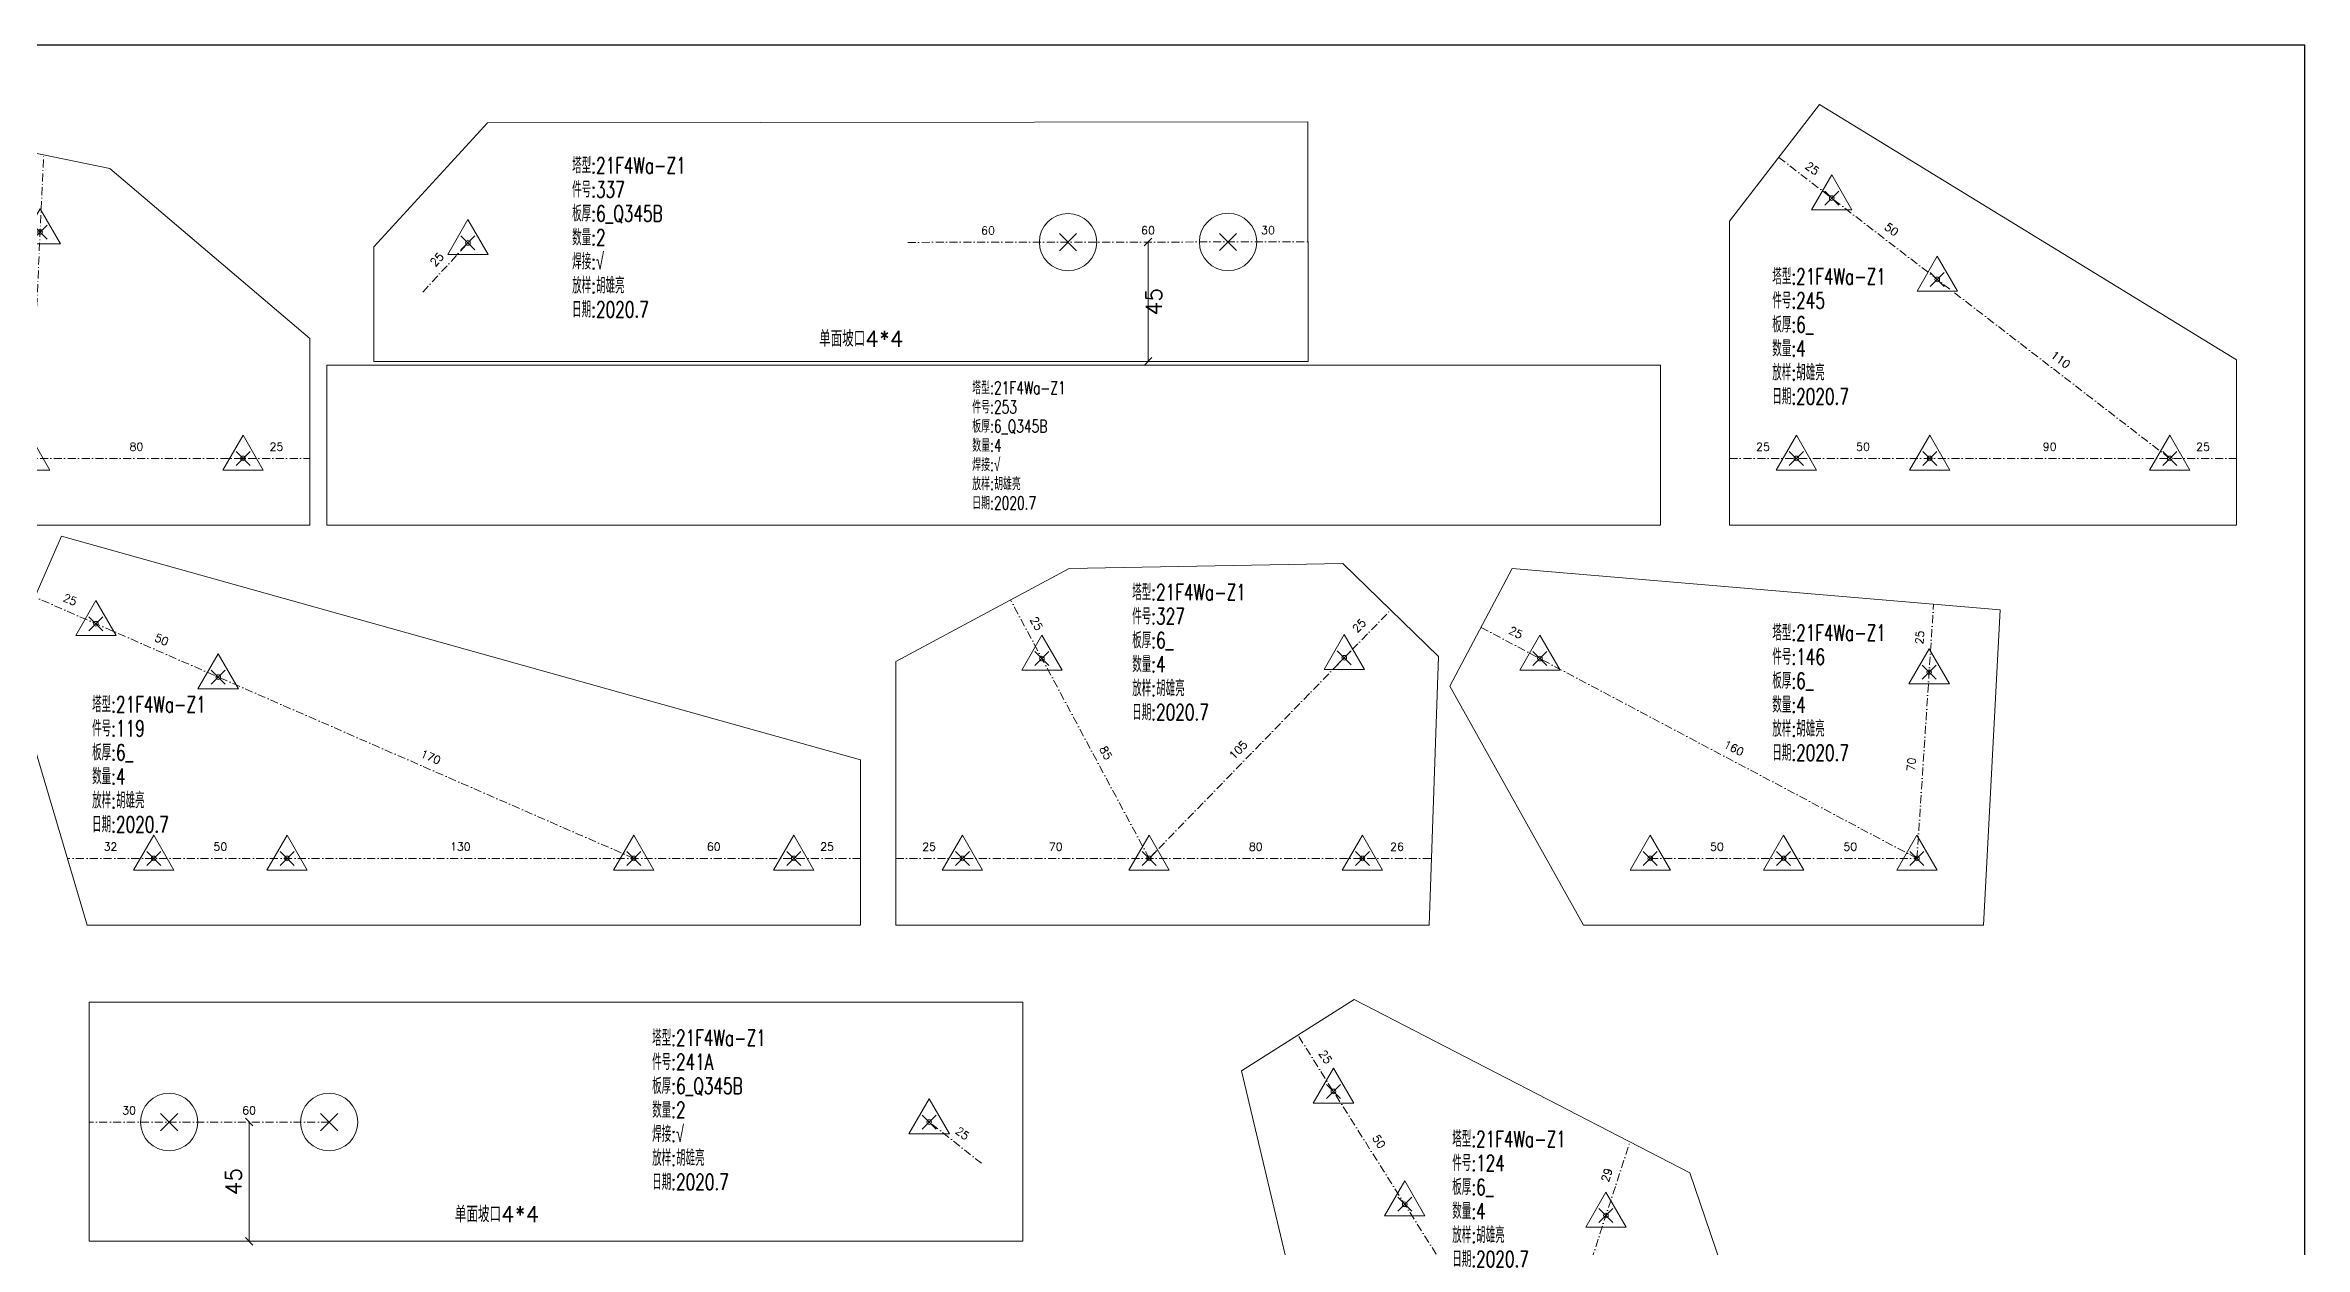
# Model space of a CAD drawing. Extents: x 1310 to 15542, y -76 to 8381.
# Drawn here: x 4231 to 5079, y 7930 to 8381 of the extents above; entities that cross this region are included whole.
import ezdxf
from ezdxf.enums import TextEntityAlignment as Align

# ---------------------------------------------------------------- set-up
doc = ezdxf.new("R2010")
doc.units = 0
doc.header["$MEASUREMENT"] = 0
doc.linetypes.add('一点画线', pattern=[5.2, 3, -1, 0.2, -1])
doc.layers.get('0').update_dxf_attribs({"linetype": 'CONTINUOUS', "lineweight": 25})
for name, color, linetype, lineweight in [('1', 7, 'CONTINUOUS', 25), ('2', 7, 'CONTINUOUS', 25), ('5', 7, 'CONTINUOUS', 25)]:
    doc.layers.add(name, color=color, linetype=linetype, lineweight=lineweight)
doc.styles.get("Standard").update_dxf_attribs({"font": 'simplex.shx', "width": 0.7, "height": 3, "bigfont": 'gbhzfs.shx'})

# ---------------------------------------------------------------- blocks, each defined once
blk = doc.blocks.new('板孔17.5')
at = {"layer": '5', "color": 7, "linetype": 'Continuous', "lineweight": 13}
for p, q in [((0, 1), (-0.866, -0.5)), ((0.866, -0.5), (0, 1)), ((-0.3, -0.3), (0.3, 0.3)), ((0.3, -0.3), (-0.3, 0.3)), ((-0.866, -0.5), (0.866, -0.5))]:
    blk.add_line(p, q, dxfattribs=at)
at = {"layer": '5', "color": 7, "linetype": 'Continuous', "lineweight": 0}
blk.add_circle((0, 0), 0.1, dxfattribs=at)
blk = doc.blocks.new('板孔21.5')
at = {"layer": '5', "color": 7, "linetype": 'Continuous', "lineweight": 13}
for p, q in [((-0.3, -0.3), (0.3, 0.3)), ((0.3, -0.3), (-0.3, 0.3))]:
    blk.add_line(p, q, dxfattribs=at)
blk.add_circle((0, 0), 1, dxfattribs=at)
blk = doc.blocks.new('PLKM_07447c38-09a8-48fe-9f46-ce8df2bd4d17', base_point=(5089.89, 14009.61))
at = {"layer": '1', "color": 7, "linetype": 'Continuous', "lineweight": 18}
for p, q in [((4752.69, 14008.31), (4795.37, 14054.85)), ((4795.37, 14054.85), (5102.96, 14055.23)), ((5102.96, 14055.23), (5103.07, 13965.38)), ((4752.69, 13965.38), (4752.69, 14008.31)), ((5103.07, 13965.38), (4752.69, 13965.38))]:
    blk.add_line(p, q, dxfattribs=at)
at = {"layer": '2', "color": 9, "linetype": '一点画线', "lineweight": 13}
for p, q in [((4771.12, 13991.41), (4788.01, 14009.84)), ((4953.01, 14010.04), (5103.01, 14010.23))]:
    blk.add_line(p, q, dxfattribs=at)
at = {"layer": '2', "color": 9, "linetype": 'Continuous', "lineweight": 18}
for p, q in [((5044.43, 14011.57), (5041.6, 14008.74)), ((5043.01, 14010.15), (5043.07, 13965.4)), ((5044.48, 13966.82), (5041.66, 13963.99))]:
    blk.add_line(p, q, dxfattribs=at)
at = {"layer": '1', "color": 7, "linetype": 'Continuous', "lineweight": 0}
for name, p, xscale, yscale, zscale in [('板孔17.5', (4788.01, 14009.84), -8.75, 8.75, 8.75), ('板孔21.5', (5013.01, 14010.12), -10.75, 10.75, 10.75), ('板孔21.5', (5073.01, 14010.19), -10.75, 10.75, 10.75)]:
    blk.add_blockref(name, p, dxfattribs=dict(at, xscale=xscale, yscale=yscale, zscale=zscale))
at = {"layer": '1', "color": 7, "linetype": 'Continuous', "lineweight": 13}
blk.add_text('单面坡口4*4', height=6, dxfattribs=at).set_placement((4935.54, 13969.11), align=Align.BOTTOM_CENTER)
at = {"layer": '1', "color": 7, "linetype": 'Continuous', "lineweight": 13, "insert": (4827.08, 14041.87), "char_height": 6, "width": 600, "attachment_point": 1, "line_spacing_factor": 0.9}
blk.add_mtext('塔型:21F4Wa-Z1\\P件号:337\\P板厚:6_Q345B\\P数量:2\\P焊接:√\\P放样:胡雄亮\\P日期:2020.7', dxfattribs=at)
at = {"layer": '2', "color": 7, "linetype": 'Continuous', "lineweight": 13}
for s, p in [('60', (4983.01, 14012.08)), ('60', (5043.01, 14012.15)), ('30', (5088.01, 14012.21))]:
    blk.add_text(s, height=3, dxfattribs=at).set_placement(p, align=Align.BOTTOM_CENTER)
for s, height, rotation, p in [('25', 3, 46, (4778.09, 14001.98)), ('45', 6, 90, (5050.04, 13987.78))]:
    blk.add_text(s, height=height, rotation=rotation, dxfattribs=at).set_placement(p, align=Align.BOTTOM_CENTER)
blk = doc.blocks.new('PLKM_4459fdad-6ffe-45d8-bab5-29bb89917eb9', base_point=(3071.55, 13992.55))
at = {"layer": '1', "color": 7, "linetype": 'Continuous', "lineweight": 18}
for p, q in [((2792.27, 14058.52), (2727.22, 14023.64)), ((2894.92, 14060.36), (2792.27, 14058.52)), ((2930.77, 14025.51), (2894.92, 14060.36)), ((2727.22, 14023.64), (2727.22, 13924.74)), ((2927.22, 13924.74), (2930.77, 14025.51)), ((2727.22, 13924.74), (2927.22, 13924.74))]:
    blk.add_line(p, q, dxfattribs=at)
at = {"layer": '2', "color": 9, "linetype": '一点画线', "lineweight": 13}
for p, q in [((2822.23, 13949.74), (2770.24, 14046.71)), ((2822.23, 13949.74), (2912.85, 14042.94)), ((2727.22, 13949.74), (2928.1, 13949.74))]:
    blk.add_line(p, q, dxfattribs=at)
at = {"layer": '1', "color": 7, "linetype": 'Continuous', "lineweight": 0, "xscale": 8.75, "yscale": 8.75, "zscale": 8.75}
for p in [(2782.05, 14024.68), (2895.42, 14025.01), (2752.22, 13949.74), (2822.22, 13949.74), (2902.22, 13949.74)]:
    blk.add_blockref('板孔17.5', p, dxfattribs=at)
at = {"layer": '1', "color": 7, "linetype": 'Continuous', "lineweight": 13, "insert": (2815.89, 14052.55), "char_height": 6, "width": 600, "attachment_point": 1, "line_spacing_factor": 0.9}
blk.add_mtext('塔型:21F4Wa-Z1\\P件号:327\\P板厚:6_\\P数量:4\\P放样:胡雄亮\\P日期:2020.7', dxfattribs=at)
at = {"layer": '2', "color": 7, "linetype": 'Continuous', "lineweight": 13}
for s, rotation, p in [('25', 299, (2777.91, 14036.64)), ('25', 46, (2902.7, 14035.37)), ('85', 299, (2803.91, 13988.15)), ('105', 46, (2857.39, 13988.77))]:
    blk.add_text(s, height=3, rotation=rotation, dxfattribs=at).set_placement(p, align=Align.BOTTOM_CENTER)
for s, p in [('25', (2739.72, 13951.74)), ('70', (2787.22, 13951.74)), ('80', (2862.22, 13951.74)), ('26', (2915.16, 13951.74))]:
    blk.add_text(s, height=3, dxfattribs=at).set_placement(p, align=Align.BOTTOM_CENTER)
blk = doc.blocks.new('PLKM_d2127536-972e-4461-a483-95e48209aba1', base_point=(8871.11, 14600.05))
at = {"layer": '1', "color": 7, "linetype": 'Continuous', "lineweight": 18}
for p, q in [((8510.14, 14630.05), (8510.14, 14570.05)), ((9010.14, 14630.05), (8510.14, 14630.05)), ((9010.14, 14570.05), (9010.14, 14630.05)), ((8510.14, 14570.05), (9010.14, 14570.05))]:
    blk.add_line(p, q, dxfattribs=at)
at = {"layer": '1', "color": 7, "linetype": 'Continuous', "lineweight": 13, "insert": (8752.07, 14623.95), "char_height": 4.8, "width": 480, "attachment_point": 1, "line_spacing_factor": 0.9}
blk.add_mtext('塔型:21F4Wa-Z1\\P件号:253\\P板厚:6_Q345B\\P数量:4\\P焊接:√\\P放样:胡雄亮\\P日期:2020.7', dxfattribs=at)
blk = doc.blocks.new('PLKM_e83f91c8-0e4b-4280-b4a7-939954528620', base_point=(7478.13, 14648.91))
at = {"layer": '1', "color": 7, "linetype": 'Continuous', "lineweight": 18}
for p, q in [((7203.85, 14727.76), (7170.14, 14684.01)), ((7360.14, 14632.05), (7203.85, 14727.76)), ((7170.14, 14684.01), (7170.14, 14570.05)), ((7360.14, 14570.05), (7360.14, 14632.05)), ((7170.14, 14570.05), (7360.14, 14570.05))]:
    blk.add_line(p, q, dxfattribs=at)
at = {"layer": '2', "color": 9, "linetype": '一点画线', "lineweight": 13}
for p, q in [((7335.14, 14595.05), (7188.59, 14707.96)), ((7170.14, 14595.05), (7360.14, 14595.05))]:
    blk.add_line(p, q, dxfattribs=at)
at = {"layer": '1', "color": 7, "linetype": 'Continuous', "lineweight": 0, "xscale": 8.75, "yscale": 8.75, "zscale": 8.75}
for p in [(7208.39, 14692.7), (7248, 14662.19), (7195.14, 14595.05), (7245.14, 14595.05), (7335.14, 14595.05)]:
    blk.add_blockref('板孔17.5', p, dxfattribs=at)
at = {"layer": '1', "color": 7, "linetype": 'Continuous', "lineweight": 13, "insert": (7186.12, 14666.3), "char_height": 6, "width": 600, "attachment_point": 1, "line_spacing_factor": 0.9}
blk.add_mtext('塔型:21F4Wa-Z1\\P件号:245\\P板厚:6_\\P数量:4\\P放样:胡雄亮\\P日期:2020.7', dxfattribs=at)
at = {"layer": '2', "color": 7, "linetype": 'Continuous', "lineweight": 13}
for s, p in [('25', (7199.71, 14701.91)), ('50', (7229.42, 14679.03)), ('110', (7292.79, 14630.2))]:
    blk.add_text(s, height=3, rotation=323, dxfattribs=at).set_placement(p, align=Align.BOTTOM_CENTER)
for s, p in [('25', (7182.64, 14597.05)), ('50', (7220.14, 14597.05)), ('90', (7290.14, 14597.05)), ('25', (7347.64, 14597.05))]:
    blk.add_text(s, height=3, dxfattribs=at).set_placement(p, align=Align.BOTTOM_CENTER)
blk = doc.blocks.new('PLKM_96fbdc93-d43d-4f3f-9f49-f244b49a8ed7', base_point=(6995.49, 14615.62))
at = {"layer": '1', "color": 7, "linetype": 'Continuous', "lineweight": 18}
for p, q in [((6940.03, 14661.18), (6589.92, 14661.17)), ((6589.92, 14661.17), (6589.92, 14571.47)), ((6940.03, 14571.47), (6940.03, 14661.18)), ((6589.92, 14571.47), (6940.03, 14571.47))]:
    blk.add_line(p, q, dxfattribs=at)
at = {"layer": '2', "color": 9, "linetype": '一点画线', "lineweight": 13}
for p, q in [((6679.92, 14616.17), (6589.92, 14616.17)), ((6924.55, 14600.7), (6904.92, 14616.18))]:
    blk.add_line(p, q, dxfattribs=at)
at = {"layer": '2', "color": 9, "linetype": 'Continuous', "lineweight": 18}
for p, q in [((6648.51, 14617.58), (6651.33, 14614.75)), ((6649.92, 14616.17), (6649.92, 14571.47)), ((6648.51, 14572.88), (6651.34, 14570.05))]:
    blk.add_line(p, q, dxfattribs=at)
at = {"layer": '1', "color": 7, "linetype": 'Continuous', "lineweight": 0}
for name, p, xscale, yscale, zscale in [('板孔21.5', (6619.92, 14616.17), 10.75, 10.75, 10.75), ('板孔21.5', (6679.92, 14616.17), 10.75, 10.75, 10.75), ('板孔17.5', (6904.92, 14616.18), 8.75, 8.75, 8.75)]:
    blk.add_blockref(name, p, dxfattribs=dict(at, xscale=xscale, yscale=yscale, zscale=zscale))
at = {"layer": '1', "color": 7, "linetype": 'Continuous', "lineweight": 13}
blk.add_text('单面坡口4*4', height=6, dxfattribs=at).set_placement((6742.92, 14576.81), align=Align.BOTTOM_CENTER)
at = {"layer": '1', "color": 7, "linetype": 'Continuous', "lineweight": 13, "insert": (6801.06, 14650.73), "char_height": 6, "width": 600, "attachment_point": 1, "line_spacing_factor": 0.9}
blk.add_mtext('塔型:21F4Wa-Z1\\P件号:241A\\P板厚:6_Q345B\\P数量:2\\P焊接:√\\P放样:胡雄亮\\P日期:2020.7', dxfattribs=at)
at = {"layer": '2', "color": 7, "linetype": 'Continuous', "lineweight": 13}
for s, p in [('30', (6604.92, 14618.17)), ('60', (6649.92, 14618.17))]:
    blk.add_text(s, height=3, dxfattribs=at).set_placement(p, align=Align.BOTTOM_CENTER)
for s, height, rotation, p in [('25', 3, 323, (6915.97, 14610.01)), ('45', 6, 90, (6648.92, 14593.82))]:
    blk.add_text(s, height=height, rotation=rotation, dxfattribs=at).set_placement(p, align=Align.BOTTOM_CENTER)
blk = doc.blocks.new('PLKM_d055b77a-43f4-4613-a674-3f5a30663b5f', base_point=(6468.18, 14653.89))
at = {"layer": '1', "color": 7, "linetype": 'Continuous', "lineweight": 18}
for p, q in [((6149.67, 14737.73), (6118.05, 14699)), ((6314.95, 14703.79), (6149.67, 14737.73)), ((6389.92, 14640.05), (6314.95, 14703.79)), ((6118.05, 14699), (6129.92, 14570.05)), ((6389.92, 14570.05), (6389.92, 14640.05)), ((6129.92, 14570.05), (6389.92, 14570.05))]:
    blk.add_line(p, q, dxfattribs=at)
at = {"layer": '2', "color": 9, "linetype": '一点画线', "lineweight": 13}
for p, q in [((6284.92, 14595.05), (6133.86, 14718.37)), ((6284.92, 14595.05), (6290.16, 14708.88)), ((6127.62, 14595.05), (6389.92, 14595.05))]:
    blk.add_line(p, q, dxfattribs=at)
at = {"layer": '1', "color": 7, "linetype": 'Continuous', "lineweight": 0, "xscale": 8.75, "yscale": 8.75, "zscale": 8.75}
for p in [(6153.22, 14702.56), (6288.83, 14679.96), (6191.96, 14670.94), (6154.92, 14595.05), (6204.92, 14595.05), (6284.92, 14595.05), (6364.92, 14595.05)]:
    blk.add_blockref('板孔17.5', p, dxfattribs=at)
at = {"layer": '1', "color": 7, "linetype": 'Continuous', "lineweight": 13, "insert": (6218.32, 14706.16), "char_height": 6, "width": 600, "attachment_point": 1, "line_spacing_factor": 0.9}
blk.add_mtext('塔型:21F4Wa-Z1\\P件号:240\\P板厚:6_\\P数量:4\\P放样:胡雄亮\\P日期:2020.7', dxfattribs=at)
at = {"layer": '2', "color": 7, "linetype": 'Continuous', "lineweight": 13}
for s, rotation, p in [('25', 322, (6144.81, 14712.01)), ('50', 322, (6173.86, 14688.3)), ('29', 87, (6287.5, 14694.51)), ('120', 322, (6239.7, 14634.54)), ('85', 87, (6284.88, 14637.6))]:
    blk.add_text(s, height=3, rotation=rotation, dxfattribs=at).set_placement(p, align=Align.BOTTOM_CENTER)
for s, p in [('27', (6141.27, 14597.05)), ('50', (6179.92, 14597.05)), ('80', (6244.92, 14597.05)), ('80', (6324.92, 14597.05)), ('25', (6377.42, 14597.05))]:
    blk.add_text(s, height=3, dxfattribs=at).set_placement(p, align=Align.BOTTOM_CENTER)
blk = doc.blocks.new('PLKM_475bf619-8446-45b7-8c2e-4f1160093143', base_point=(7715.88, 15517.41))
at = {"layer": '1', "color": 7, "linetype": 'Continuous', "lineweight": 18}
for p, q in [((7378.84, 15584.28), (7355.43, 15540.11)), ((7561.74, 15568.71), (7378.84, 15584.28)), ((7555.59, 15450.54), (7561.74, 15568.71)), ((7355.43, 15540.11), (7405.59, 15450.54)), ((7405.59, 15450.54), (7555.59, 15450.54))]:
    blk.add_line(p, q, dxfattribs=at)
at = {"layer": '2', "color": 9, "linetype": '一点画线', "lineweight": 13}
for p, q in [((7530.59, 15475.54), (7536.83, 15570.83)), ((7530.59, 15475.54), (7367.13, 15562.19)), ((7430.59, 15475.54), (7530.59, 15475.54))]:
    blk.add_line(p, q, dxfattribs=at)
at = {"layer": '1', "color": 7, "linetype": 'Continuous', "lineweight": 0, "xscale": 8.75, "yscale": 8.75, "zscale": 8.75}
for p in [(7389.22, 15550.49), (7535.16, 15545.39), (7430.59, 15475.54), (7480.59, 15475.54), (7530.59, 15475.54)]:
    blk.add_blockref('板孔17.5', p, dxfattribs=at)
at = {"layer": '1', "color": 7, "linetype": 'Continuous', "lineweight": 13, "insert": (7476.34, 15563.18), "char_height": 6, "width": 600, "attachment_point": 1, "line_spacing_factor": 0.9}
blk.add_mtext('塔型:21F4Wa-Z1\\P件号:146\\P板厚:6_\\P数量:4\\P放样:胡雄亮\\P日期:2020.7', dxfattribs=at)
at = {"layer": '2', "color": 7, "linetype": 'Continuous', "lineweight": 13}
for s, rotation, p in [('25', 333, (7379.12, 15558.11)), ('25', 86, (7534, 15558.24)), ('160', 333, (7460.84, 15514.78)), ('70', 86, (7530.88, 15510.6))]:
    blk.add_text(s, height=3, rotation=rotation, dxfattribs=at).set_placement(p, align=Align.BOTTOM_CENTER)
for p in [(7455.59, 15477.54), (7505.59, 15477.54)]:
    blk.add_text('50', height=3, dxfattribs=at).set_placement(p, align=Align.BOTTOM_CENTER)
blk = doc.blocks.new('PLKM_9ae46f6e-eb2b-428a-b467-ffb94c58a997', base_point=(4350.48, 15541.58))
at = {"layer": '1', "color": 7, "linetype": 'Continuous', "lineweight": 18}
for p, q in [((4053.24, 15632.62), (4010.97, 15605.92)), ((4179.13, 15567.67), (4053.24, 15632.62)), ((4010.97, 15605.92), (4047.89, 15450.54)), ((4197.89, 15512.54), (4179.13, 15567.67)), ((4197.89, 15450.54), (4197.89, 15512.54)), ((4047.89, 15450.54), (4197.89, 15450.54))]:
    blk.add_line(p, q, dxfattribs=at)
at = {"layer": '2', "color": 9, "linetype": '一点画线', "lineweight": 13}
for p, q in [((4122.89, 15475.54), (4032.1, 15619.27)), ((4122.89, 15475.54), (4156.62, 15579.28)), ((4047.89, 15475.54), (4197.89, 15475.54))]:
    blk.add_line(p, q, dxfattribs=at)
at = {"layer": '1', "color": 7, "linetype": 'Continuous', "lineweight": 0, "xscale": 8.75, "yscale": 8.75, "zscale": 8.75}
for p in [(4045.46, 15598.13), (4072.16, 15555.86), (4147.63, 15551.62), (4072.89, 15475.54), (4122.89, 15475.54), (4172.89, 15475.54)]:
    blk.add_blockref('板孔17.5', p, dxfattribs=at)
at = {"layer": '1', "color": 7, "linetype": 'Continuous', "lineweight": 13, "insert": (4090, 15583.3), "char_height": 6, "width": 600, "attachment_point": 1, "line_spacing_factor": 0.9}
blk.add_mtext('塔型:21F4Wa-Z1\\P件号:124\\P板厚:6_\\P数量:4\\P放样:胡雄亮\\P日期:2020.7', dxfattribs=at)
at = {"layer": '2', "color": 7, "linetype": 'Continuous', "lineweight": 13}
for s, rotation, p in [('25', 303, (4040.47, 15609.77)), ('50', 303, (4060.5, 15578.06)), ('29', 72, (4150.22, 15566.07)), ('95', 303, (4099.22, 15516.77)), ('80', 72, (4133.36, 15514.2))]:
    blk.add_text(s, height=3, rotation=rotation, dxfattribs=at).set_placement(p, align=Align.BOTTOM_CENTER)
for s, p in [('25', (4060.39, 15477.54)), ('50', (4097.89, 15477.54)), ('50', (4147.89, 15477.54)), ('25', (4185.39, 15477.54))]:
    blk.add_text(s, height=3, dxfattribs=at).set_placement(p, align=Align.BOTTOM_CENTER)
blk = doc.blocks.new('PLKM_8e180a05-fd0b-4421-b2c6-0e0b68d6b745', base_point=(1933.88, 15392.06))
at = {"layer": '1', "color": 7, "linetype": 'Continuous', "lineweight": 18}
for p, q in [((1638.15, 15465.02), (1618.15, 15419.19)), ((1937.7, 15381.11), (1638.15, 15465.02)), ((1618.15, 15419.19), (1647.7, 15319.11)), ((1937.7, 15319.11), (1937.7, 15381.11)), ((1647.7, 15319.11), (1937.7, 15319.11))]:
    blk.add_line(p, q, dxfattribs=at)
at = {"layer": '2', "color": 9, "linetype": '一点画线', "lineweight": 13}
for p, q in [((1852.74, 15344.11), (1628.15, 15442.11)), ((1937.7, 15344.11), (1640.32, 15344.11))]:
    blk.add_line(p, q, dxfattribs=at)
at = {"layer": '1', "color": 7, "linetype": 'Continuous', "lineweight": 0, "xscale": 8.75, "yscale": 8.75, "zscale": 8.75}
for p in [(1651.06, 15432.11), (1696.89, 15412.11), (1672.7, 15344.11), (1722.7, 15344.11), (1852.7, 15344.11), (1912.7, 15344.11)]:
    blk.add_blockref('板孔17.5', p, dxfattribs=at)
at = {"layer": '1', "color": 7, "linetype": 'Continuous', "lineweight": 13, "insert": (1649.62, 15404.87), "char_height": 6, "width": 600, "attachment_point": 1, "line_spacing_factor": 0.9}
blk.add_mtext('塔型:21F4Wa-Z1\\P件号:119\\P板厚:6_\\P数量:4\\P放样:胡雄亮\\P日期:2020.7', dxfattribs=at)
at = {"layer": '2', "color": 7, "linetype": 'Continuous', "lineweight": 13}
for s, p in [('25', (1640.4, 15438.94)), ('50', (1674.77, 15423.94)), ('170', (1775.62, 15379.94))]:
    blk.add_text(s, height=3, rotation=337, dxfattribs=at).set_placement(p, align=Align.BOTTOM_CENTER)
for s, p in [('32', (1656.51, 15346.11)), ('50', (1697.7, 15346.11)), ('130', (1787.7, 15346.11)), ('60', (1882.7, 15346.11)), ('25', (1925.2, 15346.11))]:
    blk.add_text(s, height=3, dxfattribs=at).set_placement(p, align=Align.BOTTOM_CENTER)

msp = doc.modelspace()

# ---------------------------------------------------------------- linework, layer by layer
at = {"color": 0, "linetype": 'Continuous'}
msp.add_lwpolyline([(2328.88, 7150.933), (5078.563, 7150.933), (5078.563, 8380.933), (2328.88, 8380.933)], close=True, dxfattribs=at)

# ---------------------------------------------------------------- block references
for name, p in [('PLKM_d055b77a-43f4-4613-a674-3f5a30663b5f', (4408.745, 8284.772)), ('PLKM_e83f91c8-0e4b-4280-b4a7-939954528620', (5170.893, 8279.787)), ('PLKM_07447c38-09a8-48fe-9f46-ce8df2bd4d17', (4691.685, 8306.553)), ('PLKM_d2127536-972e-4461-a483-95e48209aba1', (4697.915, 8230.933)), ('PLKM_8e180a05-fd0b-4421-b2c6-0e0b68d6b745', (4533.146, 8123.889)), ('PLKM_4459fdad-6ffe-45d8-bab5-29bb89917eb9', (4894.543, 8118.747)), ('PLKM_475bf619-8446-45b7-8c2e-4f1160093143', (5118.425, 8117.802)), ('PLKM_96fbdc93-d43d-4f3f-9f49-f244b49a8ed7', (4653.312, 7976.495)), ('PLKM_9ae46f6e-eb2b-428a-b467-ffb94c58a997', (5019.363, 7931.97))]:
    msp.add_blockref(name, p, dxfattribs=at)

doc.saveas('drawing.dxf')
